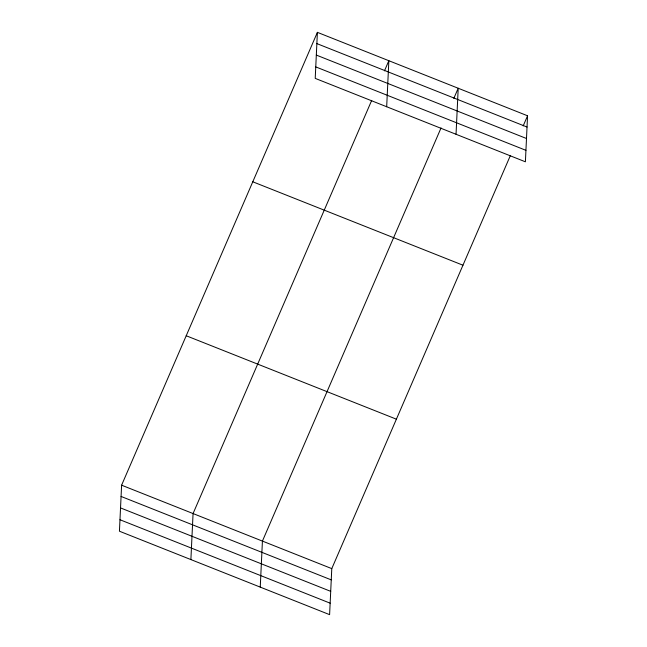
<?xml version="1.0" encoding="UTF-8"?>
<svg xmlns="http://www.w3.org/2000/svg" width="647" height="647" viewBox="0 0 647 647"><rect width="100%" height="100%" fill="white"/><g stroke="black" fill="none" stroke-linecap="round" stroke-linejoin="round"><path stroke-width="0.97" d="M317.394 32.35L315.218 78.376L525.396 161.807L527.564 115.781L317.394 32.35L121.604 485.193L119.436 531.219L329.606 614.65L331.782 568.624L510.418 155.442M190.889 559.59L193.065 513.556L371.702 100.382M260.248 587.12L262.423 541.094L441.06 127.912M386.68 106.747L388.847 60.713L384.464 70.863M456.038 134.277L458.205 88.251L453.822 98.393M523.18 125.922L527.564 115.781M316.86 43.6L527.038 127.03M316.318 55.076L526.496 138.507M315.76 66.9L525.938 150.33M252.783 181.791L462.961 265.213M186.215 335.753L396.393 419.183M121.604 485.193L331.782 568.624M121.07 496.443L331.248 579.874M120.536 507.919L330.706 591.35M119.978 519.743L330.148 603.174"/></g></svg>
